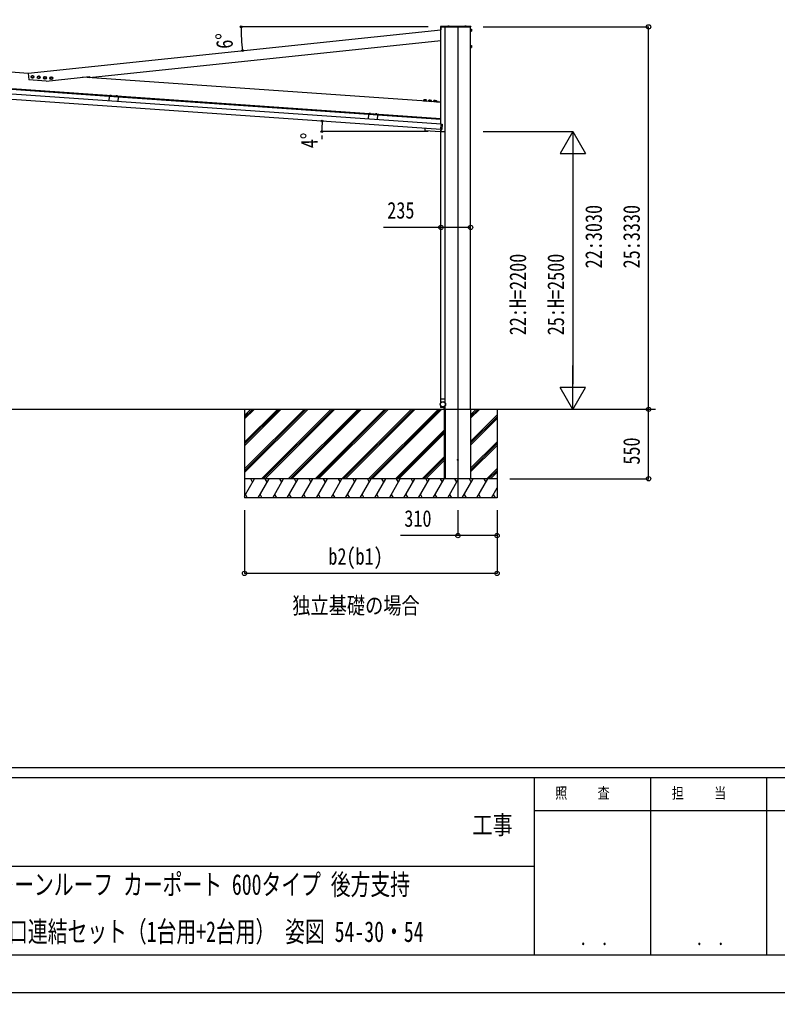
# Model space of a CAD drawing. Units: millimetres, scale not verified. Extents: x -16820 to 16820, y -11880 to 11880.
# Drawn here: x 1103 to 7106, y -11880 to -4172 of the extents above; entities that cross this region are included whole.
import ezdxf
from ezdxf.enums import TextEntityAlignment as Align

# ---------------------------------------------------------------- set-up
doc = ezdxf.new("R2010")
doc.units = ezdxf.units.MM
doc.header["$LTSCALE"] = 50
for name, color, linetype in [('0-2_USER1', 3, 'Continuous'), ('0-3_YKK_12', 2, 'Continuous'), ('0-4_YKK_13', 4, 'Continuous'), ('0-5_YKK_A1', 4, 'Continuous'), ('0-6_YKK_D', 6, 'Continuous'), ('0-7_YKK_ZWAK', 7, 'Continuous')]:
    doc.layers.add(name, color=color, linetype=linetype)
doc.styles.add('ＭＳ ゴシック', font='')
doc.styles.get('ＭＳ ゴシック').set_extended_font_data('MS Gothic')

msp = doc.modelspace()

# ---------------------------------------------------------------- linework, layer by layer
at = {"layer": '0-3_YKK_12'}
msp.add_line((4575.08, -4230), (4575.08, -7960), dxfattribs=at)
at = {"layer": '0-4_YKK_13'}
for p, q in [((4437.08, -4229.5), (4437.08, -4253)), ((4677.08, -4227), (4439.58, -4227)), ((4439.58, -4229.5), (4439.58, -4253)), ((4677.08, -4229.5), (4439.58, -4229.5)), ((4439.58, -4230), (4677.08, -4230)), ((4494.18, -4226.45), (4494.18, -4226.26)), ((4505.43, -4227), (4494.72, -4227)), ((4495.39, -4226.43), (4495.3, -4226.67)), ((4504.02, -4225.9), (4496.14, -4225.9)), ((4497.71, -4223.67), (4498.93, -4226.13)), ((4500.08, -4226.74), (4498.93, -4226.13)), ((4500.08, -4226.74), (4501.22, -4226.13)), ((4502.45, -4223.67), (4501.22, -4226.13)), ((4504.77, -4226.43), (4504.86, -4226.67)), ((4505.33, -4227), (4504.98, -4227)), ((4505.98, -4226.45), (4505.98, -4226.26)), ((4629.18, -4226.45), (4629.18, -4226.26)), ((4640.43, -4227), (4629.72, -4227)), ((4630.39, -4226.43), (4630.3, -4226.67)), ((4639.02, -4225.9), (4631.14, -4225.9)), ((4632.71, -4223.67), (4633.93, -4226.13)), ((4635.08, -4226.74), (4633.93, -4226.13)), ((4635.08, -4226.74), (4636.22, -4226.13)), ((4637.45, -4223.67), (4636.22, -4226.13)), ((4639.77, -4226.43), (4639.86, -4226.67)), ((4640.33, -4227), (4639.98, -4227)), ((4640.98, -4226.45), (4640.98, -4226.26)), ((4677.08, -4227), (4677.08, -4230)), ((4439.58, -4253), (4437.08, -4253)), ((4676.68, -4248.45), (4678.28, -4248.45)), ((4678.28, -4262.55), (4676.68, -4262.55)), ((4678.28, -4247.99), (4683.2, -4247.99)), ((4678.28, -4247.99), (4678.28, -4263.01)), ((4678.28, -4251.75), (4683.2, -4251.75)), ((4678.28, -4259.25), (4683.2, -4259.25)), ((4678.28, -4263.01), (4683.2, -4263.01)), ((4683.78, -4249), (4683.2, -4247.99)), ((4683.78, -4262), (4683.2, -4263.01)), ((4683.78, -4249), (4683.78, -4262)), ((4676.68, -4378.45), (4678.28, -4378.45)), ((4678.28, -4392.55), (4676.68, -4392.55)), ((4678.28, -4377.99), (4683.2, -4377.99)), ((4678.28, -4377.99), (4678.28, -4393.01)), ((4678.28, -4381.75), (4683.2, -4381.75)), ((4678.28, -4389.25), (4683.2, -4389.25)), ((4678.28, -4393.01), (4683.2, -4393.01)), ((4683.78, -4379), (4683.2, -4377.99)), ((4683.78, -4392), (4683.2, -4393.01)), ((4683.78, -4379), (4683.78, -4392)), ((1818.1, -4772.59), (1817.85, -4776.14)), ((1817.85, -4776.14), (1829.37, -4776.94)), ((1817.9, -4776.44), (1817.92, -4776.14)), ((1818.9, -4772.2), (1818.1, -4772.59)), ((1818.9, -4772.2), (1828.88, -4772.9)), ((1820.98, -4772.79), (1820.73, -4776.34)), ((1826.74, -4773.2), (1826.49, -4776.74)), ((1828.88, -4772.9), (1829.62, -4773.4)), ((1829.3, -4776.94), (1829.28, -4777.24)), ((1829.62, -4773.4), (1829.37, -4776.94)), ((1867.98, -4776.08), (1867.73, -4779.62)), ((1868.78, -4775.69), (1867.98, -4776.08)), ((1868.78, -4775.69), (1878.76, -4776.39)), ((1870.86, -4776.28), (1870.61, -4779.83)), ((1876.62, -4776.68), (1876.37, -4780.23)), ((1878.76, -4776.39), (1879.5, -4776.89)), ((1879.5, -4776.89), (1879.25, -4780.43)), ((1867.73, -4779.62), (1879.25, -4780.43)), ((1867.78, -4779.93), (1867.8, -4779.63)), ((1879.18, -4780.43), (1879.15, -4780.72)), ((4305.06, -4814.63), (4305.5, -4808.4)), ((4305.06, -4814.63), (4324.64, -4816)), ((4306.86, -4807.74), (4305.5, -4808.4)), ((4306.15, -4816.51), (4306.27, -4814.71)), ((4306.86, -4807.74), (4323.82, -4808.92)), ((4309.96, -4814.97), (4310.39, -4808.75)), ((4319.75, -4815.66), (4320.18, -4809.43)), ((4323.43, -4815.91), (4323.31, -4817.71)), ((4323.82, -4808.92), (4325.08, -4809.77)), ((4324.64, -4816), (4325.08, -4809.77)), ((4344.96, -4817.42), (4345.4, -4811.19)), ((4344.96, -4817.42), (4364.55, -4818.79)), ((4346.76, -4810.53), (4345.4, -4811.19)), ((4346.05, -4819.3), (4346.18, -4817.5)), ((4346.76, -4810.53), (4363.72, -4811.71)), ((4349.86, -4817.76), (4350.3, -4811.54)), ((4359.65, -4818.45), (4360.09, -4812.22)), ((4363.33, -4818.7), (4363.21, -4820.5)), ((4363.72, -4811.71), (4364.98, -4812.56)), ((4364.55, -4818.79), (4364.98, -4812.56)), ((4384.87, -4820.21), (4385.3, -4813.98)), ((4384.87, -4820.21), (4404.45, -4821.58)), ((4386.67, -4813.32), (4385.3, -4813.98)), ((4385.95, -4822.09), (4386.08, -4820.3)), ((4386.67, -4813.32), (4403.63, -4814.5)), ((4389.76, -4820.55), (4390.2, -4814.33)), ((4399.55, -4821.24), (4399.99, -4815.01)), ((4403.24, -4821.49), (4403.11, -4823.29)), ((4403.63, -4814.5), (4404.88, -4815.35)), ((4404.45, -4821.58), (4404.88, -4815.35)), ((4437.34, -4826.95), (4409.41, -4825)), ((4412.33, -4822.69), (4412.29, -4823.2)), ((4412.29, -4823.2), (4419.77, -4823.72)), ((4414.13, -4821.31), (4414.9, -4823.22)), ((4414.9, -4823.22), (4415.18, -4823.4)), ((4417.18, -4823.38), (4416.89, -4823.52)), ((4418.22, -4821.6), (4417.18, -4823.38)), ((4439.48, -4824.96), (4439.48, -4806.96)), ((4439.48, -4824.96), (4439.48, -4806.96)), ((3872.2, -4916.23), (3871.95, -4919.77)), ((3871.95, -4919.77), (3883.47, -4920.58)), ((3872.01, -4920.08), (3872.03, -4919.78)), ((3873.01, -4915.84), (3872.2, -4916.23)), ((3873.01, -4915.84), (3882.98, -4916.54)), ((3875.08, -4916.43), (3874.83, -4919.98)), ((3880.84, -4916.83), (3880.59, -4920.38)), ((3882.98, -4916.54), (3883.72, -4917.03)), ((3883.4, -4920.57), (3883.38, -4920.87)), ((3883.72, -4917.03), (3883.47, -4920.58)), ((3922.08, -4919.72), (3921.83, -4923.26)), ((3921.83, -4923.26), (3933.35, -4924.07)), ((3921.89, -4923.57), (3921.91, -4923.27)), ((3922.88, -4919.33), (3922.08, -4919.72)), ((3922.88, -4919.33), (3932.86, -4920.02)), ((3924.96, -4919.92), (3924.71, -4923.46)), ((3930.72, -4920.32), (3930.47, -4923.87)), ((3932.86, -4920.02), (3933.6, -4920.52)), ((3933.28, -4924.06), (3933.26, -4924.36)), ((3933.6, -4920.52), (3933.35, -4924.07)), ((4438.8, -5043.32), (4441.78, -5000.64)), ((4443.34, -5000.75), (4441.78, -5000.64)), ((4443.58, -5000.66), (4449.47, -5001.07)), ((4449.93, -5001.6), (4447, -5043.5)), ((4314.39, -5033.21), (4313.1, -5051.67)), ((4438.23, -5061.42), (4314.03, -5052.74)), ((4438.8, -5043.32), (4440.36, -5043.43)), ((4440.48, -5043.53), (4439.29, -5060.49)), ((4439.99, -5043.4), (4439.99, -5043.4)), ((4446.47, -5043.97), (4440.58, -5043.55)), ((4437.93, -7180.3), (4437.67, -7209.14)), ((4437.67, -7230.85), (4437.79, -7244.7)), ((4474.06, -7245), (4438.09, -7245)), ((4473.93, -7180), (4438.23, -7180)), ((4474.48, -7209.14), (4474.23, -7180.3)), ((4474.36, -7244.7), (4474.48, -7230.85))]:
    msp.add_line(p, q, dxfattribs=at)
for points in [[(4675.08, -4264), (4675.08, -4247), (4676.68, -4247), (4676.68, -4264)], [(4675.08, -4394), (4675.08, -4377), (4676.68, -4377), (4676.68, -4394)], [(1215.27, -4626.35), (1210.37, -4634.85), (1200.55, -4634.85), (1195.65, -4626.35), (1200.55, -4617.85), (1210.37, -4617.85)], [(1265.15, -4629.84), (1260.25, -4638.34), (1250.43, -4638.34), (1245.52, -4629.84), (1250.43, -4621.34), (1260.25, -4621.34)], [(1315.03, -4633.33), (1310.12, -4641.83), (1300.31, -4641.83), (1295.4, -4633.33), (1300.31, -4624.83), (1310.12, -4624.83)], [(1364.91, -4636.82), (1360, -4645.32), (1350.19, -4645.32), (1345.28, -4636.82), (1350.19, -4628.32), (1360, -4628.32)], [(4325.59, -4819.47), (4303.64, -4817.94), (4303.75, -4816.34), (4325.7, -4817.88)], [(4365.49, -4822.26), (4343.55, -4820.73), (4343.66, -4819.13), (4365.6, -4820.67)], [(4405.39, -4825.05), (4383.45, -4823.52), (4383.56, -4821.92), (4405.51, -4823.46)]]:
    msp.add_lwpolyline(points, close=True, dxfattribs=at)
for points in [[(1820.85, -4772.33), (1821.83, -4774.77), (1823.66, -4775.91)], [(1826.93, -4772.76), (1825.62, -4775.03), (1823.66, -4775.91)], [(1870.73, -4775.82), (1871.71, -4778.25), (1873.53, -4779.39)], [(1876.81, -4776.25), (1875.5, -4778.52), (1873.53, -4779.39)], [(4409.41, -4825), (4409.38, -4825.33), (4440.08, -4827.48), (4440.08, -4806.96), (4439.48, -4806.96)], [(4437.34, -4826.95), (4409.41, -4825), (4409.55, -4823), (4437.48, -4824.96)], [(4412.33, -4822.69), (4419.81, -4823.21), (4419.77, -4823.72)], [(4439.48, -4806.96), (4437.48, -4806.96), (4437.48, -4824.96)], [(3874.95, -4915.97), (3875.93, -4918.4), (3877.76, -4919.54)], [(3881.04, -4916.4), (3879.72, -4918.67), (3877.76, -4919.54)], [(3924.83, -4919.46), (3925.81, -4921.89), (3927.64, -4923.03)], [(3930.91, -4919.88), (3929.6, -4922.16), (3927.64, -4923.03)]]:
    msp.add_lwpolyline(points, dxfattribs=at)
for centre, radius in [((1205.46, -4626.35), 11), ((1205.46, -4626.35), 8.5), ((1255.34, -4629.84), 11), ((1255.34, -4629.84), 8.5), ((1305.22, -4633.33), 11), ((1305.22, -4633.33), 8.5), ((1355.09, -4636.82), 11), ((1355.09, -4636.82), 8.5), ((4456.08, -7220), 21.37), ((4456.08, -7220), 21), ((4456.08, -7220), 19.35)]:
    msp.add_circle(centre, radius, dxfattribs=at)
for centre, radius, start, end in [((4439.58, -4229.5), 2.5, 90, 180), ((4494.73, -4226.26), 0.55, 138.43917, 180), ((4494.72, -4226.45), 0.545, 180, 270), ((4500.08, -4231), 7.7, 41.56083, 138.43917), ((4494.83, -4226.5), 0.5, 270, 340), ((4496.14, -4226.7), 0.8, 90, 160), ((4504.02, -4226.7), 0.8, 20, 90), ((4505.33, -4226.5), 0.5, 200, 270), ((4505.43, -4226.45), 0.545, 270, 0), ((4505.43, -4226.26), 0.55, 0, 41.56083), ((4629.73, -4226.26), 0.55, 138.43917, 180), ((4629.72, -4226.45), 0.545, 180, 270), ((4635.08, -4231), 7.7, 41.56083, 138.43917), ((4629.83, -4226.5), 0.5, 270, 340), ((4631.14, -4226.7), 0.8, 90, 160), ((4639.02, -4226.7), 0.8, 20, 90), ((4640.33, -4226.5), 0.5, 200, 270), ((4640.43, -4226.45), 0.545, 270, 0), ((4640.43, -4226.26), 0.55, 0, 41.56083), ((4680.46, -4249.87), 3.32, 325.61575, 34.38425), ((4671.36, -4255.5), 12.42, 342.41205, 17.58795), ((4680.46, -4261.13), 3.32, 325.61575, 34.38425), ((4680.46, -4379.87), 3.32, 325.61575, 34.38425), ((4671.36, -4385.5), 12.42, 342.41205, 17.58795), ((4680.46, -4391.13), 3.32, 325.61575, 34.38425), ((1205.46, -4626.35), 8.6, 141.25399, 158.74601), ((1205.46, -4626.35), 8.6, 81.25399, 98.74601), ((1205.46, -4626.35), 8.6, 21.25399, 38.74601), ((1255.34, -4629.84), 8.6, 141.25399, 158.74601), ((1255.34, -4629.84), 8.6, 81.25399, 98.74601), ((1255.34, -4629.84), 8.6, 21.25399, 38.74601), ((1305.22, -4633.33), 8.6, 81.25399, 98.74601), ((1205.46, -4626.35), 8.6, 201.25399, 218.74601), ((1205.46, -4626.35), 8.6, 261.25399, 278.74601), ((1205.46, -4626.35), 8.6, 321.25399, 338.74601), ((1255.34, -4629.84), 8.6, 201.25399, 218.74601), ((1255.34, -4629.84), 8.6, 261.25399, 278.74601), ((1255.34, -4629.84), 8.6, 321.25399, 338.74601), ((1305.22, -4633.33), 8.6, 141.25399, 158.74601), ((1305.22, -4633.33), 8.6, 201.25399, 218.74601), ((1305.22, -4633.33), 8.6, 261.25399, 278.74601), ((1305.22, -4633.33), 8.6, 21.25399, 38.74601), ((1305.22, -4633.33), 8.6, 321.25399, 338.74601), ((1355.09, -4636.82), 8.6, 141.25399, 158.74601), ((1355.09, -4636.82), 8.6, 201.25399, 218.74601), ((1355.09, -4636.82), 8.6, 81.25399, 98.74601), ((1355.09, -4636.82), 8.6, 261.25399, 278.74601), ((1355.09, -4636.82), 8.6, 21.25399, 38.74601), ((1355.09, -4636.82), 8.6, 321.25399, 338.74601), ((1819.39, -4774.8), 2.56, 51.61708, 120.38292), ((1823.22, -4782.08), 9.55, 68.41276, 103.58724), ((1828.03, -4775.4), 2.56, 51.61708, 120.38292), ((1869.27, -4778.28), 2.56, 51.61708, 120.38292), ((1873.1, -4785.57), 9.55, 68.41276, 103.58724), ((1877.91, -4778.89), 2.56, 51.61708, 120.38292), ((4307.7, -4812.15), 4.34, 51.61575, 120.38425), ((4314.21, -4824.53), 16.24, 68.41205, 103.58795), ((4322.38, -4813.18), 4.34, 51.61575, 120.38425), ((4347.6, -4814.94), 4.34, 51.61575, 120.38425), ((4354.11, -4827.32), 16.24, 68.41205, 103.58795), ((4362.28, -4815.97), 4.34, 51.61575, 120.38425), ((4387.5, -4817.73), 4.34, 51.61575, 120.38425), ((4394.01, -4830.11), 16.24, 68.41205, 103.58795), ((4402.19, -4818.76), 4.34, 51.61575, 120.38425), ((4415.89, -4825.48), 4.53, 30.06671, 141.93329), ((4437.48, -4824.96), 2, 266, 0), ((4437.48, -4824.96), 2, 266, 0), ((3873.5, -4918.43), 2.56, 51.61708, 120.38292), ((3877.33, -4925.72), 9.55, 68.41276, 103.58724), ((3882.13, -4919.04), 2.56, 51.61708, 120.38292), ((3923.37, -4921.92), 2.56, 51.61708, 120.38292), ((3927.2, -4929.2), 9.55, 68.41276, 103.58724), ((3932.01, -4922.53), 2.56, 51.61708, 120.38292), ((4314.1, -5051.74), 1, 176, 266), ((4438.3, -5060.42), 1, 266, 356), ((4438.09, -7244.7), 0.3, 180.5, 270), ((4438.23, -7180.3), 0.3, 90, 179.5), ((4473.93, -7180.3), 0.3, 0.5, 90), ((4474.06, -7244.7), 0.3, 270, 359.5)]:
    msp.add_arc(centre, radius, start, end, dxfattribs=at)
for centre, major_axis, ratio, start_param, end_param in [((4443.56, -5000.96), (-0.021, -0.3), 0.998135, 3.1415927, 4.0284596), ((4449.43, -5001.57), (0.379, 0.329), 0.99628, 5.4996506, 7.06672), ((4440.61, -5043.25), (-0.021, -0.3), 0.998135, 5.3963184, 6.2831853), ((4446.5, -5043.47), (0.329, -0.379), 0.99628, 5.4996506, 7.06672)]:
    msp.add_ellipse(centre, major_axis=major_axis, ratio=ratio, start_param=start_param, end_param=end_param, dxfattribs=at)
at = {"layer": '0-5_YKK_A1'}
for p, q in [((4440.08, -5001.9), (4440.08, -4230)), ((4475.08, -7210.22), (4475.08, -4230)), ((4675.08, -7260), (4675.08, -4230)), ((1172.19, -4596.8), (4440.08, -4253.33)), ((1172.42, -4598.98), (-227.83, -4501.07)), ((4440.08, -4959.8), (-348.23, -4624.97)), ((1172.19, -4596.8), (1177.72, -4649.48)), ((4438.89, -5041.92), (-753.28, -4678.85)), ((4441.68, -5002.02), (-750.49, -4638.94)), ((1812.77, -4781.09), (-170.51, -4642.41)), ((1315.81, -4659.13), (1177.72, -4649.48)), ((4440.08, -4827.48), (1602.17, -4629.03)), ((1812.94, -4778.6), (1810.19, -4818)), ((1812.94, -4778.6), (1883.77, -4783.55)), ((1883.77, -4783.55), (1881.01, -4822.96)), ((3866.87, -4924.73), (1883.59, -4786.05)), ((3867.04, -4922.24), (3864.29, -4961.64)), ((3867.04, -4922.24), (3937.87, -4927.19)), ((3937.87, -4927.19), (3935.12, -4966.59)), ((4439.73, -4964.79), (3937.7, -4929.68)), ((4439.73, -4964.79), (4440.08, -4959.8)), ((4440.08, -7180), (4440.08, -5049.26)), ((4440.08, -5060), (4475.08, -5060)), ((4475.08, -7260), (4475.08, -7229.78)), ((6140.08, -7260), (-759.92, -7260)), ((2885.08, -7260), (2885.08, -7960)), ((3371.45, -7260), (2885.08, -7746.37)), ((3159.32, -7260), (2885.08, -7534.24)), ((2947.18, -7260), (2885.08, -7322.1)), ((3357.31, -7260), (2885.08, -7732.23)), ((3385.59, -7260), (2885.08, -7760.51)), ((3145.17, -7260), (2885.08, -7520.09)), ((3173.46, -7260), (2885.08, -7548.38)), ((2933.04, -7260), (2885.08, -7307.96)), ((2961.33, -7260), (2885.08, -7336.25)), ((3569.44, -7260), (3019.44, -7810)), ((3583.58, -7260), (3033.58, -7810)), ((3597.72, -7260), (3047.72, -7810)), ((3781.57, -7260), (3231.57, -7810)), ((3795.71, -7260), (3245.71, -7810)), ((3809.85, -7260), (3259.85, -7810)), ((3993.7, -7260), (3443.7, -7810)), ((4007.84, -7260), (3457.84, -7810)), ((4021.99, -7260), (3471.99, -7810)), ((4205.83, -7260), (3655.83, -7810)), ((4219.98, -7260), (3669.98, -7810)), ((4234.12, -7260), (3684.12, -7810)), ((4417.97, -7260), (3867.97, -7810)), ((4432.11, -7260), (3882.11, -7810)), ((4446.25, -7260), (3896.25, -7810)), ((4475.08, -7247), (4466.08, -7247)), ((4466.08, -7260), (4466.08, -7247)), ((4466.08, -7260), (4466.08, -7810)), ((4475.08, -7260), (4475.08, -7810)), ((4675.08, -7260), (4675.08, -7810)), ((4731.92, -7260), (4675.08, -7316.84)), ((4717.78, -7260), (4675.08, -7302.7)), ((4746.06, -7260), (4675.08, -7330.98)), ((4885.08, -7304.83), (4675.08, -7514.83)), ((4885.08, -7318.97), (4675.08, -7528.97)), ((4885.08, -7260), (4885.08, -7960)), ((4885.08, -7333.11), (4675.08, -7543.11)), ((4466.08, -7424.02), (4080.1, -7810)), ((4466.08, -7438.16), (4094.24, -7810)), ((4466.08, -7452.3), (4108.38, -7810)), ((4885.08, -7516.96), (4675.08, -7726.96)), ((4885.08, -7531.1), (4675.08, -7741.1)), ((4885.08, -7545.25), (4675.08, -7755.25)), ((4466.08, -7636.15), (4292.23, -7810)), ((4466.08, -7650.29), (4306.37, -7810)), ((4466.08, -7664.43), (4320.51, -7810)), ((4885.08, -7729.09), (4804.17, -7810)), ((4885.08, -7743.24), (4818.32, -7810)), ((4885.08, -7757.38), (4832.46, -7810)), ((4885.08, -7810), (2885.08, -7810)), ((2885.08, -7946.93), (2964.14, -7810)), ((2949.14, -7835.98), (2934.14, -7810)), ((2993.01, -7960), (3079.61, -7810)), ((3064.61, -7835.98), (3049.61, -7810)), ((3108.48, -7960), (3195.08, -7810)), ((3180.08, -7835.98), (3165.08, -7810)), ((3223.95, -7960), (3310.55, -7810)), ((3295.55, -7835.98), (3280.55, -7810)), ((3339.42, -7960), (3426.02, -7810)), ((3411.02, -7835.98), (3396.02, -7810)), ((3454.89, -7960), (3541.49, -7810)), ((3526.49, -7835.98), (3511.49, -7810)), ((3570.36, -7960), (3656.96, -7810)), ((3626.96, -7810), (3641.96, -7835.98)), ((3685.83, -7960), (3772.43, -7810)), ((3742.43, -7810), (3757.43, -7835.98)), ((3801.3, -7960), (3887.9, -7810)), ((3857.9, -7810), (3872.9, -7835.98)), ((3916.77, -7960), (4003.37, -7810)), ((3988.37, -7835.98), (3973.37, -7810)), ((4032.24, -7960), (4118.84, -7810)), ((4103.84, -7835.98), (4088.84, -7810)), ((4147.71, -7960), (4234.31, -7810)), ((4204.31, -7810), (4219.31, -7835.98)), ((4263.18, -7960), (4349.78, -7810)), ((4319.78, -7810), (4334.78, -7835.98)), ((4378.65, -7960), (4465.25, -7810)), ((4435.25, -7810), (4450.25, -7835.98)), ((4675.08, -7810), (4466.08, -7810)), ((4494.12, -7960), (4580.72, -7810)), ((4565.72, -7835.98), (4550.72, -7810)), ((4609.59, -7960), (4696.19, -7810)), ((4681.19, -7835.98), (4666.19, -7810)), ((4725.06, -7960), (4811.66, -7810)), ((4781.66, -7810), (4796.66, -7835.98)), ((2892.53, -7934.02), (2907.53, -7960)), ((3008, -7934.02), (3023, -7960)), ((3123.48, -7934.02), (3138.47, -7960)), ((3238.95, -7934.02), (3253.95, -7960)), ((3354.42, -7934.02), (3369.42, -7960)), ((3469.89, -7934.02), (3484.88, -7960)), ((3585.36, -7934.02), (3600.35, -7960)), ((3700.83, -7934.02), (3715.82, -7960)), ((3816.3, -7934.02), (3831.29, -7960)), ((3931.77, -7934.02), (3946.77, -7960)), ((4047.24, -7934.02), (4062.24, -7960)), ((4162.71, -7934.02), (4177.7, -7960)), ((4278.18, -7934.02), (4293.17, -7960)), ((4393.65, -7934.02), (4408.64, -7960)), ((4509.12, -7934.02), (4524.12, -7960)), ((4624.59, -7934.02), (4639.59, -7960)), ((4740.06, -7934.02), (4755.05, -7960)), ((4840.53, -7960), (4885.08, -7882.83)), ((4855.53, -7934.02), (4870.52, -7960)), ((4885.08, -7960), (2885.08, -7960))]:
    msp.add_line(p, q, dxfattribs=at)
msp.add_lwpolyline([(1315.81, -4659.13), (1657.61, -4623.21), (1658.44, -4631.16), (4440.08, -4338.8)], dxfattribs=at)
msp.add_circle((4575.08, -7660), 4.5, dxfattribs=at)
at = {"layer": '0-6_YKK_D'}
for p, q in [((4339.08, -4230), (2857.32, -4230)), ((4775.08, -4230), (6086.08, -4230)), ((6085.08, -7260), (6085.08, -4230)), ((4339.08, -5060), (3496.2, -5060)), ((4775.08, -5060), (5486.08, -5060)), ((5485.08, -5060), (5385.08, -5233.21)), ((5485.08, -5060), (5585.08, -5233.21)), ((5485.08, -5060), (5485.08, -5406.41)), ((5385.08, -5233.21), (5585.08, -5233.21)), ((5485.08, -5260), (5485.08, -7060)), ((5485.08, -7260), (5485.08, -6913.59)), ((5485.08, -7260), (5385.08, -7086.79)), ((5585.08, -7086.79), (5385.08, -7086.79)), ((5485.08, -7260), (5585.08, -7086.79)), ((6085.08, -7810), (6085.08, -7260)), ((4985.08, -7810), (6086.08, -7810)), ((2885.08, -8060), (2885.08, -8561)), ((4575.08, -8060), (4575.08, -8261)), ((4885.08, -8060), (4885.08, -8261)), ((4885.08, -8060), (4885.08, -8561)), ((4885.08, -8560), (2885.08, -8560))]:
    msp.add_line(p, q, dxfattribs=at)
for points in [[(4675.08, -5818.5), (4440.08, -5818.5), (3985.68, -5818.5)], [(4885.08, -8260), (4575.08, -8260), (4120.68, -8260)]]:
    msp.add_lwpolyline(points, dxfattribs=at)
for centre, radius in [((2858.32, -4230), 7.5), ((6085.08, -4230), 17), ((2868.2, -4418.54), 7.5), ((3500.13, -4976.27), 7.5), ((3497.2, -5060), 7.5), ((4440.08, -5818.5), 17), ((4675.08, -5818.5), 17), ((6085.08, -7260), 17), ((6085.08, -7260), 17), ((6085.08, -7810), 17), ((4575.08, -8260), 17), ((4885.08, -8260), 17), ((2885.08, -8560), 17), ((4885.08, -8560), 17)]:
    msp.add_circle(centre, radius, dxfattribs=at)
for centre, radius, start, end in [((4662.08, -4230), 1803.76, 180, 186), ((4697.46, -5060), 1200.26, 176, 180), ((4697.46, -5060), 1200.26, 178.56955, 180), ((4697.46, -5060), 1200.26, 181.43223, 182.86447)]:
    msp.add_arc(centre, radius, start, end, dxfattribs=at)
at = {"layer": '0-7_YKK_ZWAK'}
for p, q in [((15580.08, -10100), (-15619.92, -10100)), ((5180.08, -10180), (-19.92, -10180)), ((6100.08, -10180), (6100.08, -11580)), ((7020.08, -10180), (7020.08, -11580)), ((7940.08, -10440), (5180.08, -10440)), ((-19.92, -10880), (5180.08, -10880)), ((-19.92, -11580), (5180.08, -11580)), ((5180.08, -11580), (7940.08, -11580))]:
    msp.add_line(p, q, dxfattribs=at)
msp.add_lwpolyline([(-16820, -11880), (16820, -11880), (16820, 11880), (-16820, 11880)], close=True, dxfattribs=at)
msp.add_lwpolyline([(7940.08, -10180), (5180.08, -10180), (5180.08, -11580)], dxfattribs=at)

# ---------------------------------------------------------------- texts
at = {"layer": '0-2_USER1', "style": 'ＭＳ ゴシック'}
for s, height, width, p in [('独立基礎の場合', 132, 0.8, (3263.8, -8920)), ('プレーンルーフ カーポート 600タイプ 後方支持', 164.2, 0.7, (747.61, -11155.33)), ('2台用 間口連結セット（1台用+2台用） 姿図 54-30・54', 164.2, 0.7, (386.45, -11528.67))]:
    msp.add_text(s, height=height, dxfattribs=dict(at, width=width)).set_placement(p, align=Align.BOTTOM_LEFT)
at = {"layer": '0-6_YKK_D', "style": 'ＭＳ ゴシック', "width": 0.8}
for s, rotation, p in [('6°', 92, (2833.12, -4399.53)), ('4°', 91.144, (3504.21, -5189.46)), ('22:3030', 90, (5755.08, -6143.4)), ('25:3330', 90, (6055.08, -6143.4)), ('22:H=2200', 90, (5155.08, -6673.6)), ('25:H=2500', 90, (5455.08, -6673.6)), ('550', 90, (6055.08, -7698.2))]:
    msp.add_text(s, height=132, rotation=rotation, dxfattribs=at).set_placement(p, align=Align.BOTTOM_LEFT)
for s, p in [('235', (4015.68, -5788.5)), ('310', (4150.68, -8230)), ('b2(b1)', (3549.08, -8530))]:
    msp.add_text(s, height=132, dxfattribs=at).set_placement(p, align=Align.BOTTOM_LEFT)
at = {"layer": '0-7_YKK_ZWAK', "style": 'ＭＳ ゴシック', "width": 0.8}
for s, height, p in [('照     査', 87.98, (5345.68, -10370)), ('担     当', 87.98, (6268.88, -10370)), ('工事', 146.6, (4689.33, -10669.86)), ('． ．', 103.7, (5540, -11537.41)), ('． ．', 103.7, (6460, -11537.41))]:
    msp.add_text(s, height=height, dxfattribs=at).set_placement(p, align=Align.BOTTOM_LEFT)

doc.saveas('drawing.dxf')
